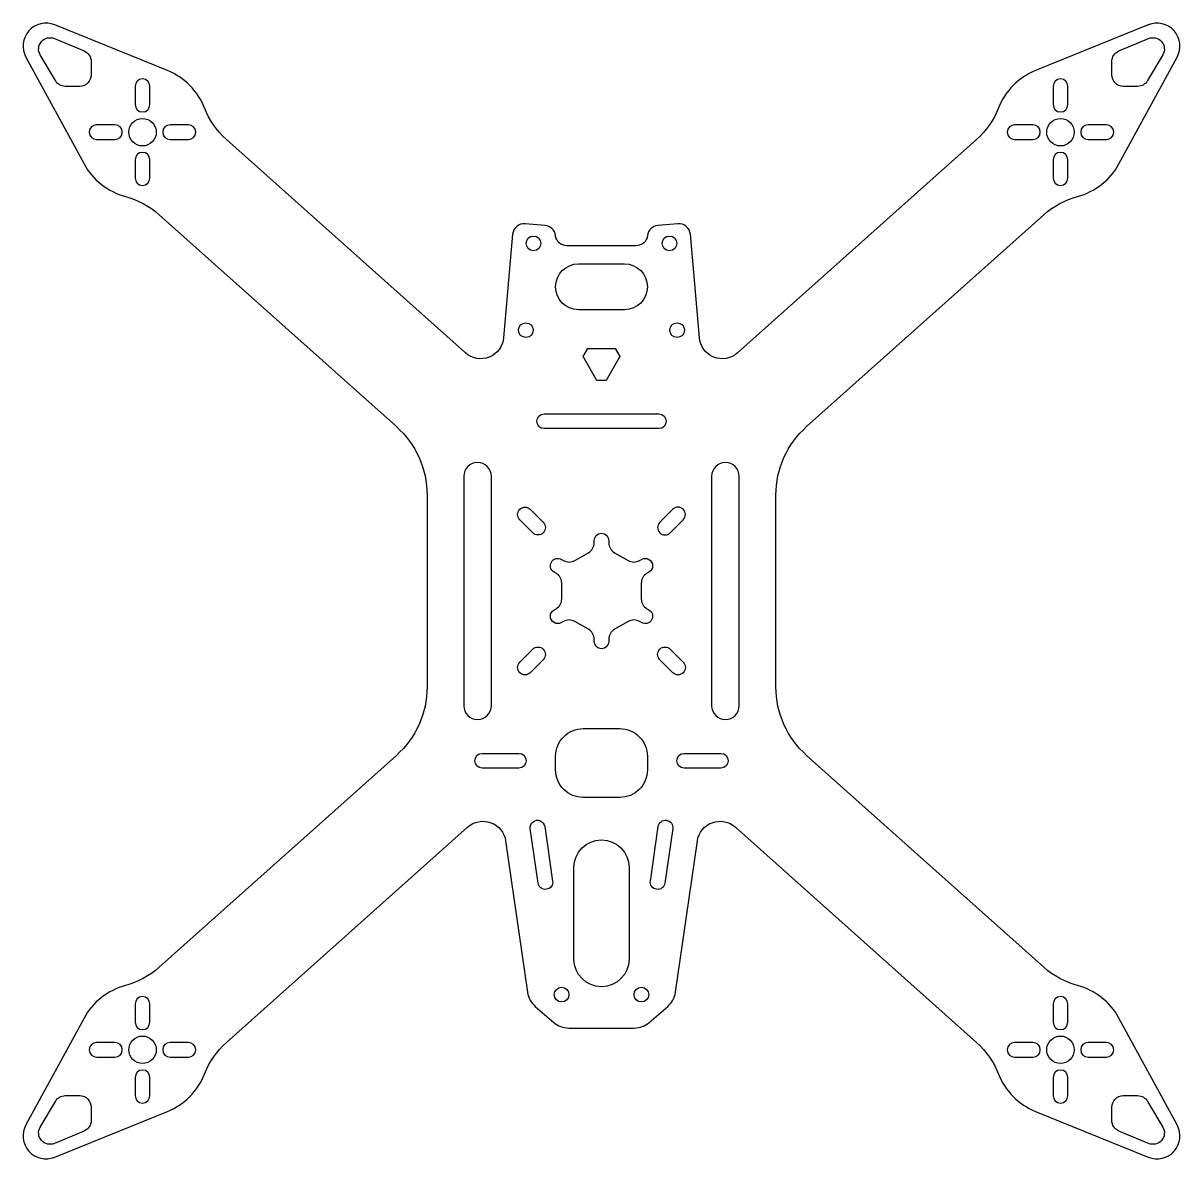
# Model space of a CAD drawing. Header units: millimetres. Extents: x -126 to 126, y -124 to 124.
import ezdxf

# ---------------------------------------------------------------- set-up
doc = ezdxf.new("R2010")
doc.units = ezdxf.units.MM
doc.layers.get('0').update_dxf_attribs({"linetype": 'CONTINUOUS'})

msp = doc.modelspace()

# ---------------------------------------------------------------- linework, layer by layer
for points in [[(-16.65, 80.03, 0.414214), (-19.36, 77.76), (-21.34, 55.19, -0.617474), (-29.65, 51.9), (-81.73, 98.43, -0.117629), (-86.5, 105.29, 0.205917), (-94.55, 113.44), (-119.13, 123.4, 0.704026), (-125.4, 116.38), (-112.74, 93.08, 0.205917), (-103.74, 85.99, -0.117629), (-96.39, 82.02), (-44.68, 35.82, -0.213574), (-38, 20.91), (-38, -20.91, -0.213574), (-44.68, -35.82), (-96.39, -82.02, -0.117629), (-103.74, -85.99, 0.205917), (-112.74, -93.08), (-125.4, -116.38, 0.704026), (-119.13, -123.4), (-94.55, -113.44, 0.205917), (-86.5, -105.29, -0.117629), (-81.73, -98.43), (-29.16, -51.46, -0.59835), (-20.88, -54.48), (-16.12, -87.47, 0.180378), (-14.45, -90.53), (-10.41, -94.03, 0.180378), (-7.14, -95.25), (7.14, -95.25, 0.180378), (10.41, -94.03), (14.45, -90.53, 0.180378), (16.12, -87.47), (20.88, -54.48, -0.59835), (29.16, -51.46), (81.73, -98.43, -0.117629), (86.5, -105.29, 0.205917), (94.55, -113.44), (119.13, -123.4, 0.704026), (125.4, -116.38), (112.74, -93.08, 0.205917), (103.74, -85.99, -0.117629), (96.39, -82.02), (44.68, -35.82, -0.213574), (38, -20.91), (38, 20.91, -0.213574), (44.68, 35.82), (96.39, 82.02, -0.117629), (103.74, 85.99, 0.205917), (112.74, 93.08), (125.4, 116.38, 0.704026), (119.13, 123.4), (94.55, 113.44, 0.205917), (86.5, 105.29, -0.117629), (81.73, 98.43), (29.65, 51.9, -0.617474), (21.34, 55.19), (19.36, 77.76, 0.414214), (16.65, 80.03), (12.28, 79.65, 0.355173), (10.02, 77.45, -0.379937), (7.54, 75.25), (-7.54, 75.25, -0.379937), (-10.02, 77.45, 0.355173), (-12.28, 79.65)], [(-118.98, 111.23), (-122.29, 116.84, -0.721432), (-119.16, 120.41), (-112.72, 117.71, -0.302167), (-111.19, 115.4), (-111.19, 112.49, -0.414214), (-113.69, 109.99), (-116.83, 109.99, -0.265687)], [(116.83, 109.99), (113.69, 109.99, -0.414214), (111.19, 112.49), (111.19, 115.4, -0.302167), (112.72, 117.71), (119.16, 120.41, -0.721432), (122.29, 116.84), (118.98, 111.23, -0.265687)], [(-98.4, 110, 1), (-101.6, 110), (-101.6, 106, 1), (-98.4, 106)], [(101.6, 110, 1), (98.4, 110), (98.4, 106, 1), (101.6, 106)], [(-110, 101.6, 1), (-110, 98.4), (-106, 98.4, 1), (-106, 101.6)], [(-90, 98.4, 1), (-90, 101.6), (-94, 101.6, 1), (-94, 98.4)], [(90, 101.6, 1), (90, 98.4), (94, 98.4, 1), (94, 101.6)], [(110, 98.4, 1), (110, 101.6), (106, 101.6, 1), (106, 98.4)], [(-101.6, 90, 1), (-98.4, 90), (-98.4, 94, 1), (-101.6, 94)], [(98.4, 90, 1), (101.6, 90), (101.6, 94, 1), (98.4, 94)], [(5, 61.3), (-5, 61.3, -1), (-5, 71.3), (5, 71.3, -1)], [(12.5, 35.4), (-12.5, 35.4, -1), (-12.5, 38.6), (12.5, 38.6, -1)], [(-24, 25, 1), (-30, 25), (-30, -25, 1), (-24, -25)], [(30, 25, 1), (24, 25), (24, -25, 1), (30, -25)], [(-14.97, 12.7), (-17.8, 15.53, -1), (-15.53, 17.8), (-12.7, 14.97, -1)], [(17.8, 15.53, 1), (15.53, 17.8), (12.7, 14.97, 1), (14.97, 12.7)], [(-8.66, 1.71, 0.267949), (-9.91, 3.87), (-10.33, 4.11, -1), (-8.73, 6.89), (-8.31, 6.65, 0.267949), (-5.81, 6.65), (-2.85, 8.35, 0.267949), (-1.6, 10.52), (-1.6, 11, -1), (1.6, 11), (1.6, 10.52, 0.267949), (2.85, 8.35), (5.81, 6.65, 0.267949), (8.31, 6.65), (8.73, 6.89, -1), (10.33, 4.11), (9.91, 3.87, 0.267949), (8.66, 1.71), (8.66, -1.71, 0.267949), (9.91, -3.87), (10.33, -4.11, -1), (8.73, -6.89), (8.31, -6.65, 0.267949), (5.81, -6.65), (2.85, -8.35, 0.267949), (1.6, -10.52), (1.6, -11, -1), (-1.6, -11), (-1.6, -10.52, 0.267949), (-2.85, -8.35), (-5.81, -6.65, 0.267949), (-8.31, -6.65), (-8.73, -6.89, -1), (-10.33, -4.11), (-9.91, -3.87, 0.267949), (-8.66, -1.71)], [(-12.7, -14.97), (-15.53, -17.8, -1), (-17.8, -15.53), (-14.97, -12.7, -1)], [(14.97, -12.7), (17.8, -15.53, -1), (15.53, -17.8), (12.7, -14.97, -1)], [(-10, -39), (-10, -36, -0.414214), (-4, -30), (4, -30, -0.414214), (10, -36), (10, -39, -0.414214), (4, -45), (-4, -45, -0.414214)], [(-26, -35.4), (-18, -35.4, -1), (-18, -38.6), (-26, -38.6, -1)], [(26, -38.6), (18, -38.6, -1), (18, -35.4), (26, -35.4, -1)], [(-13.8, -63.67), (-15.52, -51.79, -1), (-12.35, -51.34), (-10.64, -63.21, -1)], [(10.64, -63.21), (12.35, -51.34, -1), (15.52, -51.79), (13.8, -63.67, -1)], [(-6, -80.25), (-6, -60.25, -1), (6, -60.25), (6, -80.25, -1)], [(-98.4, -90, 1), (-101.6, -90), (-101.6, -94, 1), (-98.4, -94)], [(101.6, -90, 1), (98.4, -90), (98.4, -94, 1), (101.6, -94)], [(-110, -98.4, 1), (-110, -101.6), (-106, -101.6, 1), (-106, -98.4)], [(-90, -101.6, 1), (-90, -98.4), (-94, -98.4, 1), (-94, -101.6)], [(90, -98.4, 1), (90, -101.6), (94, -101.6, 1), (94, -98.4)], [(110, -101.6, 1), (110, -98.4), (106, -98.4, 1), (106, -101.6)], [(-101.6, -110, 1), (-98.4, -110), (-98.4, -106, 1), (-101.6, -106)], [(98.4, -110, 1), (101.6, -110), (101.6, -106, 1), (98.4, -106)], [(-112.72, -117.71), (-119.16, -120.41, -0.721432), (-122.29, -116.84), (-118.98, -111.23, -0.265687), (-116.83, -109.99), (-113.69, -109.99, -0.414214), (-111.19, -112.49), (-111.19, -115.4, -0.302167)], [(118.98, -111.23), (122.29, -116.84, -0.721432), (119.16, -120.41), (112.72, -117.71, -0.302167), (111.19, -115.4), (111.19, -112.49, -0.414214), (113.69, -109.99), (116.83, -109.99, -0.265687)]]:
    msp.add_lwpolyline(points, format="xyb", close=True)
msp.add_lwpolyline([(-1, 45.91), (-4, 51.1), (-3, 52.84), (3, 52.84), (4, 51.1), (1, 45.91)], close=True)
for centre, radius in [((-100, 100), 3), ((100, 100), 3), ((-14.82, 75.76), 1.6), ((14.82, 75.76), 1.6), ((-16.48, 56.85), 1.6), ((16.48, 56.85), 1.6), ((-8.69, -87.96), 1.6), ((8.69, -87.96), 1.6), ((-100, -100), 3), ((100, -100), 3)]:
    msp.add_circle(centre, radius)

doc.saveas('drawing.dxf')
